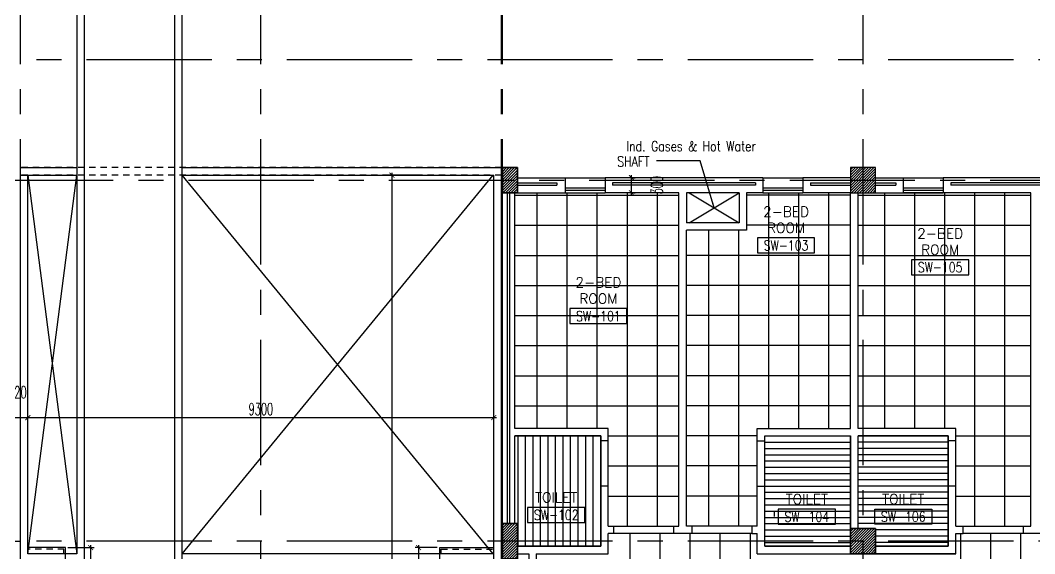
# Model space of a CAD drawing. Extents: x 276011.4 to 276105.3, y 57291.9 to 57371.4.
# Drawn here: x 276052.79 to 276073.04, y 57350.13 to 57360.77 of the extents above; entities that cross this region are included whole.
import ezdxf
from ezdxf.enums import TextEntityAlignment as Align

# ---------------------------------------------------------------- set-up
doc = ezdxf.new("R2010")
doc.units = 0
doc.header["$MEASUREMENT"] = 0
doc.header["$PDMODE"] = 34
for name, pattern in [('CENTERX2', [4, 2.5, -0.5, 0.5, -0.5]), ('DASHED', [0.75, 0.5, -0.25]), ('HIDDEN2', [0.1875, 0.125, -0.0625])]:
    doc.linetypes.add(name, pattern=pattern)
doc.layers.get('0').update_dxf_attribs({"color": 4, "linetype": 'CONTINUOUS'})
doc.layers.get('DEFPOINTS').update_dxf_attribs({"linetype": 'CONTINUOUS'})
for name, color, linetype in [('AX-DIM', 4, 'CONTINUOUS'), ('AXES', 11, 'CENTERX2'), ('CEILING', 4, 'CONTINUOUS'), ('COL', 5, 'CONTINUOUS'), ('DIM', 4, 'CONTINUOUS'), ('FIX', 3, 'CONTINUOUS'), ('HAT', 11, 'CONTINUOUS'), ('INSUL', 4, 'CONTINUOUS'), ('RM-BOX', 11, 'CONTINUOUS'), ('RM-NAME', 11, 'CONTINUOUS'), ('RM-NO', 11, 'CONTINUOUS'), ('ROOF', 7, 'CONTINUOUS'), ('SHAFT', 3, 'CONTINUOUS'), ('STR', 5, 'CONTINUOUS'), ('WALL', 2, 'CONTINUOUS'), ('WIN', 3, 'CONTINUOUS')]:
    doc.layers.add(name, color=color, linetype=linetype)
doc.styles.add('ROMANS', font='ROMANS.shx', dxfattribs={"width": 0.6})
doc.dimstyles.new('STANDARD_IN', dxfattribs={"dimtxt": 0.24, "dimasz": 0.1, "dimexe": 0.07, "dimexo": 0.05, "dimgap": 0.05, "dimtad": 1, "dimdec": 0, "dimlfac": 1000, "dimzin": 0, "dimtxsty": 'ROMANS', "dimblk": 'ARCHTICK', "dimcen": 0.05, "dimdle": 0.05, "dimclrd": 4, "dimclre": 4, "dimclrt": 2, "dimazin": 3, "dimtfac": 1, "dimtdec": 0, "dimtmove": 0, "dimatfit": 3, "dimtolj": 1, "dimtzin": 0})

# ---------------------------------------------------------------- blocks, each defined once
blk = doc.blocks.new('_ARCHTICK')
at = {"color": 0, "linetype": 'BYBLOCK', "const_width": 0.15}
blk.add_lwpolyline([(-0.5, -0.5), (0.5, 0.5)], dxfattribs=at)
blk = doc.blocks.new('*D95')
at = {"layer": 'AX-DIM', "color": 4, "ltscale": 0.3}
for p, q in [((276020.305, 57370.011), (276095.115, 57370.011)), ((276020.355, 57365.405), (276020.355, 57370.081)), ((276095.065, 57357.883), (276095.065, 57370.081))]:
    blk.add_line(p, q, dxfattribs=at)
at = {"layer": 'DEFPOINTS', "color": 0, "ltscale": 0.3}
for p in [(276095.065, 57370.011), (276020.355, 57365.355), (276095.065, 57357.833)]:
    blk.add_point(p, dxfattribs=at)
at = {"layer": 'AX-DIM', "color": 4, "ltscale": 0.3, "xscale": 0.1, "yscale": 0.1, "zscale": 0.1, "rotation": 180}
blk.add_blockref('_ARCHTICK', (276020.355, 57370.011), dxfattribs=at)
at = {"layer": 'AX-DIM', "color": 4, "ltscale": 0.3, "xscale": 0.1, "yscale": 0.1, "zscale": 0.1}
blk.add_blockref('_ARCHTICK', (276095.065, 57370.011), dxfattribs=at)
at = {"layer": 'AX-DIM', "color": 2, "ltscale": 0.3, "insert": (276057.71, 57370.181), "char_height": 0.24, "attachment_point": 5, "style": 'ROMANS'}
blk.add_mtext('\\A1;74710', dxfattribs=at)
blk = doc.blocks.new('RM1')
at = {"layer": 'RM-BOX'}
blk.add_lwpolyline([(570, -200), (-570, -200), (-570, -500), (570, -500)], close=True, dxfattribs=at)
at = {"layer": 'RM-NAME', "style": 'ROMANS'}
blk.add_attdef('ROOMNAME1', text='', height=200, dxfattribs=at).set_placement((0, 324), align=Align.MIDDLE)
blk = doc.blocks.new('*X44')
at = {"color": 0}
for p, q in [((227929, 169910), (228408, 170390)), ((227929, 169963), (228355, 170390)), ((227929, 170017), (228302, 170390)), ((227929, 170070), (228249, 170390)), ((227929, 170123), (228196, 170390)), ((227929, 170176), (228143, 170390)), ((227929, 170229), (228090, 170390)), ((227929, 170282), (228037, 170390)), ((227929, 170335), (227984, 170390)), ((227961, 169890), (228429, 170357)), ((228014, 169890), (228429, 170304)), ((228067, 169890), (228429, 170251)), ((228120, 169890), (228429, 170198)), ((228173, 169890), (228429, 170145)), ((228226, 169890), (228429, 170092)), ((228279, 169890), (228429, 170039)), ((228332, 169890), (228429, 169986)), ((228385, 169890), (228429, 169933))]:
    blk.add_line(p, q, dxfattribs=at)
blk = doc.blocks.new('COL50')
at = {"layer": 'COL'}
blk.add_lwpolyline([(-250, 250), (-250, -250), (250, -250), (250, 250)], close=True, dxfattribs=at)
blk = doc.blocks.new('*X43')
at = {"color": 0}
for p, q in [((227929, 177123), (228395, 177590)), ((227929, 177176), (228342, 177590)), ((227929, 177229), (228289, 177590)), ((227929, 177282), (228236, 177590)), ((227929, 177335), (228183, 177590)), ((227929, 177388), (228130, 177590)), ((227929, 177441), (228077, 177590)), ((227929, 177494), (228024, 177590)), ((227929, 177547), (227971, 177590)), ((227948, 177090), (228429, 177570)), ((228001, 177090), (228429, 177517)), ((228054, 177090), (228429, 177464)), ((228107, 177090), (228429, 177411)), ((228161, 177090), (228429, 177358)), ((228214, 177090), (228429, 177305)), ((228267, 177090), (228429, 177252)), ((228320, 177090), (228429, 177199)), ((228373, 177090), (228429, 177146))]:
    blk.add_line(p, q, dxfattribs=at)
blk = doc.blocks.new('C-300')
at = {"layer": 'HAT', "linetype": 'BYBLOCK', "ltscale": 0.3}
h = blk.add_hatch(dxfattribs=at)
h.set_pattern_fill('ANSI31', color=8, scale=300, style=0)
h.set_pattern_definition([(45, (-258496.182, -82361.005), (-26.5165043, 26.5165043), [])])
h.paths.add_polyline_path([(300, 500), (0, 500), (0, 250), (300, 250)])
h.paths.add_polyline_path([(300, 250), (0, 250), (0, 0), (300, 0)])
at = {"layer": 'COL'}
blk.add_lwpolyline([(0, 500), (300, 500), (300, 0), (0, 0)], close=True, dxfattribs=at)
blk = doc.blocks.new('*D206')
at = {"layer": 'DEFPOINTS', "color": 0, "linetype": 'BYBLOCK', "ltscale": 0.3}
for p in [(276064.959, 57357.633), (276064.993, 57357.633), (276064.959, 57357.333)]:
    blk.add_point(p, dxfattribs=at)
at = {"layer": 'DIM', "color": 4, "linetype": 'BYBLOCK', "ltscale": 0.3}
for p, q in [((276064.993, 57357.283), (276064.993, 57357.683)), ((276065.009, 57357.633), (276065.063, 57357.633)), ((276065.009, 57357.333), (276065.063, 57357.333))]:
    blk.add_line(p, q, dxfattribs=at)
at = {"layer": 'DIM', "color": 4, "linetype": 'BYBLOCK', "ltscale": 0.3, "xscale": 0.1, "yscale": 0.1, "zscale": 0.1}
for p, rotation in [((276064.993, 57357.633), 90), ((276064.993, 57357.333), 270)]:
    blk.add_blockref('_ARCHTICK', p, dxfattribs=dict(at, rotation=rotation))
at = {"layer": 'DIM', "color": 2, "linetype": 'BYBLOCK', "ltscale": 0.3, "insert": (276065.498, 57357.483), "char_height": 0.24, "attachment_point": 5, "rotation": 90, "style": 'ROMANS'}
blk.add_mtext('\\A1;300', dxfattribs=at)
blk = doc.blocks.new('*D199')
at = {"layer": 'DEFPOINTS', "color": 0, "linetype": 'BYBLOCK', "ltscale": 0.3}
for p in [(276052.525, 57352.847), (276052.945, 57352.847), (276052.945, 57352.847)]:
    blk.add_point(p, dxfattribs=at)
at = {"layer": 'DIM', "color": 4, "linetype": 'BYBLOCK', "ltscale": 0.3}
for p, q in [((276052.475, 57352.847), (276052.995, 57352.847)), ((276052.525, 57352.897), (276052.525, 57352.917)), ((276052.945, 57352.897), (276052.945, 57352.917))]:
    blk.add_line(p, q, dxfattribs=at)
at = {"layer": 'DIM', "color": 4, "linetype": 'BYBLOCK', "ltscale": 0.3, "xscale": 0.1, "yscale": 0.1, "zscale": 0.1, "rotation": 180}
blk.add_blockref('_ARCHTICK', (276052.525, 57352.847), dxfattribs=at)
at = {"layer": 'DIM', "color": 4, "linetype": 'BYBLOCK', "ltscale": 0.3, "xscale": 0.1, "yscale": 0.1, "zscale": 0.1}
blk.add_blockref('_ARCHTICK', (276052.945, 57352.847), dxfattribs=at)
at = {"layer": 'DIM', "color": 2, "linetype": 'BYBLOCK', "ltscale": 0.3, "insert": (276052.735, 57353.352), "char_height": 0.24, "attachment_point": 5, "style": 'ROMANS'}
blk.add_mtext('\\A1;420', dxfattribs=at)
blk = doc.blocks.new('*D198')
at = {"layer": 'DEFPOINTS', "color": 0, "linetype": 'BYBLOCK', "ltscale": 0.3}
for p in [(276062.245, 57352.847), (276052.945, 57352.573), (276062.245, 57352.573)]:
    blk.add_point(p, dxfattribs=at)
at = {"layer": 'DIM', "color": 4, "linetype": 'BYBLOCK', "ltscale": 0.3}
for p, q in [((276052.895, 57352.847), (276062.295, 57352.847)), ((276052.945, 57352.623), (276052.945, 57352.917)), ((276062.245, 57352.623), (276062.245, 57352.917))]:
    blk.add_line(p, q, dxfattribs=at)
at = {"layer": 'DIM', "color": 4, "linetype": 'BYBLOCK', "ltscale": 0.3, "xscale": 0.1, "yscale": 0.1, "zscale": 0.1, "rotation": 180}
blk.add_blockref('_ARCHTICK', (276052.945, 57352.847), dxfattribs=at)
at = {"layer": 'DIM', "color": 4, "linetype": 'BYBLOCK', "ltscale": 0.3, "xscale": 0.1, "yscale": 0.1, "zscale": 0.1}
blk.add_blockref('_ARCHTICK', (276062.245, 57352.847), dxfattribs=at)
at = {"layer": 'DIM', "color": 2, "linetype": 'BYBLOCK', "ltscale": 0.3, "insert": (276057.595, 57353.017), "char_height": 0.24, "attachment_point": 5, "style": 'ROMANS'}
blk.add_mtext('\\A1;9300', dxfattribs=at)
blk = doc.blocks.new('*D197')
at = {"layer": 'DEFPOINTS', "color": 0, "linetype": 'BYBLOCK', "ltscale": 0.3}
for p in [(276053.695, 57350.254), (276053.695, 57347.619), (276054.195, 57347.619)]:
    blk.add_point(p, dxfattribs=at)
at = {"layer": 'DIM', "color": 4, "linetype": 'BYBLOCK', "ltscale": 0.3}
for p, q in [((276053.745, 57350.254), (276054.265, 57350.254)), ((276054.195, 57350.304), (276054.195, 57347.569)), ((276053.745, 57347.619), (276054.265, 57347.619))]:
    blk.add_line(p, q, dxfattribs=at)
at = {"layer": 'DIM', "color": 4, "linetype": 'BYBLOCK', "ltscale": 0.3, "xscale": 0.1, "yscale": 0.1, "zscale": 0.1}
for p, rotation in [((276054.195, 57350.254), 90), ((276054.195, 57347.619), 270)]:
    blk.add_blockref('_ARCHTICK', p, dxfattribs=dict(at, rotation=rotation))
at = {"layer": 'DIM', "color": 2, "linetype": 'BYBLOCK', "ltscale": 0.3, "insert": (276054.025, 57348.936), "char_height": 0.24, "attachment_point": 5, "rotation": 90, "style": 'ROMANS'}
blk.add_mtext('\\A1;2635', dxfattribs=at)
blk = doc.blocks.new('*D196')
at = {"layer": 'DEFPOINTS', "color": 0, "linetype": 'BYBLOCK', "ltscale": 0.3}
for p in [(276061.165, 57350.254), (276060.744, 57347.619), (276061.165, 57347.619)]:
    blk.add_point(p, dxfattribs=at)
at = {"layer": 'DIM', "color": 4, "linetype": 'BYBLOCK', "ltscale": 0.3}
for p, q in [((276061.115, 57350.254), (276060.674, 57350.254)), ((276060.744, 57350.304), (276060.744, 57347.569)), ((276061.115, 57347.619), (276060.674, 57347.619))]:
    blk.add_line(p, q, dxfattribs=at)
at = {"layer": 'DIM', "color": 4, "linetype": 'BYBLOCK', "ltscale": 0.3, "xscale": 0.1, "yscale": 0.1, "zscale": 0.1}
for p, rotation in [((276060.744, 57350.254), 90), ((276060.744, 57347.619), 270)]:
    blk.add_blockref('_ARCHTICK', p, dxfattribs=dict(at, rotation=rotation))
at = {"layer": 'DIM', "color": 2, "linetype": 'BYBLOCK', "ltscale": 0.3, "insert": (276060.574, 57348.936), "char_height": 0.24, "attachment_point": 5, "rotation": 90, "style": 'ROMANS'}
blk.add_mtext('\\A1;2635', dxfattribs=at)
blk = doc.blocks.new('*D195')
at = {"layer": 'DEFPOINTS', "color": 0, "linetype": 'BYBLOCK', "ltscale": 0.3}
for p in [(276060.769, 57357.683), (276058.07, 57336.233), (276060.212, 57336.233)]:
    blk.add_point(p, dxfattribs=at)
at = {"layer": 'DIM', "color": 4, "linetype": 'BYBLOCK', "ltscale": 0.3}
for p, q in [((276060.719, 57357.683), (276060.142, 57357.683)), ((276060.212, 57357.733), (276060.212, 57336.183)), ((276058.12, 57336.233), (276060.282, 57336.233))]:
    blk.add_line(p, q, dxfattribs=at)
at = {"layer": 'DIM', "color": 4, "linetype": 'BYBLOCK', "ltscale": 0.3, "xscale": 0.1, "yscale": 0.1, "zscale": 0.1}
for p, rotation in [((276060.212, 57357.683), 90), ((276060.212, 57336.233), 270)]:
    blk.add_blockref('_ARCHTICK', p, dxfattribs=dict(at, rotation=rotation))
at = {"layer": 'DIM', "color": 2, "linetype": 'BYBLOCK', "ltscale": 0.3, "insert": (276060.042, 57346.958), "char_height": 0.24, "attachment_point": 5, "rotation": 90, "style": 'ROMANS'}
blk.add_mtext('\\A1;21450', dxfattribs=at)

msp = doc.modelspace()

# ---------------------------------------------------------------- hatches: boundary and pattern name
at = {"layer": 'HAT'}
h = msp.add_hatch(dxfattribs=at)
h.set_pattern_fill('ANSI31', color=256, scale=0.3, style=0)
h.set_pattern_definition([(45, (275813.859317, 57274.97192), (-0.0265165043, 0.0265165043), [])])
h.paths.add_polyline_path([(276062.7155, 57350.7329), (276062.4155, 57350.7329), (276062.4155, 57350.3829), (276062.7155, 57350.3829)])
h.paths.add_polyline_path([(276062.7155, 57350.3829), (276062.4155, 57350.3829), (276062.4155, 57350.0329), (276062.7155, 57350.0329)])

# ---------------------------------------------------------------- linework, layer by layer
at = {"layer": 'AXES'}
for p, q in [((276057.5955, 57291.8986), (276057.5955, 57370.7113)), ((276069.6155, 57291.8986), (276069.6155, 57370.7113)), ((276052.7955, 57291.8986), (276052.7955, 57370.3613)), ((276062.3955, 57291.8986), (276062.3955, 57370.3613)), ((276062.4155, 57291.8986), (276062.4155, 57370.3613)), ((276104.6155, 57359.9829), (276052.5255, 57359.9829)), ((276032.1505, 57357.5829), (276104.6155, 57357.5829)), ((276036.5755, 57350.3829), (276052.7955, 57350.3829)), ((276104.6155, 57350.3829), (276052.5255, 57350.3829))]:
    msp.add_line(p, q, dxfattribs=at)
at = {"layer": 'CEILING', "linetype": 'BYBLOCK', "ltscale": 0.3}
for p, q in [((276062.6655, 57357.2829), (276065.9405, 57357.2829)), ((276063.103, 57357.3329), (276063.103, 57352.6329)), ((276063.703, 57357.3329), (276063.703, 57352.6329)), ((276064.303, 57357.3329), (276064.303, 57352.6329)), ((276064.903, 57357.3329), (276064.903, 57350.6829)), ((276065.503, 57357.3329), (276065.503, 57350.6829)), ((276069.3655, 57357.2829), (276067.2905, 57357.2829)), ((276067.728, 57357.3329), (276067.728, 57352.6329)), ((276068.328, 57357.3329), (276068.328, 57352.6329)), ((276068.928, 57357.3329), (276068.928, 57352.6329)), ((276069.5155, 57357.2829), (276072.9655, 57357.2829)), ((276070.0405, 57357.3329), (276070.0405, 57352.6329)), ((276070.6405, 57357.3329), (276070.6405, 57352.6329)), ((276071.2405, 57357.3329), (276071.2405, 57352.6329)), ((276071.8405, 57357.3329), (276071.8405, 57350.6829)), ((276072.4405, 57357.3329), (276072.4405, 57350.6829)), ((276062.6655, 57356.6829), (276065.9405, 57356.6829)), ((276069.3655, 57356.6829), (276067.2905, 57356.6829)), ((276069.5155, 57356.6829), (276072.9655, 57356.6829)), ((276066.528, 57356.5829), (276066.528, 57350.6829)), ((276067.128, 57356.5829), (276067.128, 57350.6829)), ((276062.6655, 57356.0829), (276065.9405, 57356.0829)), ((276069.3655, 57356.0829), (276066.0905, 57356.0829)), ((276069.5155, 57356.0829), (276072.9655, 57356.0829)), ((276062.6655, 57355.4829), (276065.9405, 57355.4829)), ((276069.3655, 57355.4829), (276066.0905, 57355.4829)), ((276069.5155, 57355.4829), (276072.9655, 57355.4829)), ((276062.6655, 57354.8829), (276065.9405, 57354.8829)), ((276069.3655, 57354.8829), (276066.0905, 57354.8829)), ((276069.5155, 57354.8829), (276072.9655, 57354.8829)), ((276062.6655, 57354.2829), (276065.9405, 57354.2829)), ((276069.3655, 57354.2829), (276066.0905, 57354.2829)), ((276069.5155, 57354.2829), (276072.9655, 57354.2829)), ((276062.6655, 57353.6829), (276065.9405, 57353.6829)), ((276069.3655, 57353.6829), (276066.0905, 57353.6829)), ((276069.5155, 57353.6829), (276072.9655, 57353.6829)), ((276062.6655, 57353.0829), (276065.9405, 57353.0829)), ((276069.3655, 57353.0829), (276066.0905, 57353.0829)), ((276069.5155, 57353.0829), (276072.9655, 57353.0829)), ((276062.728, 57350.2829), (276062.728, 57352.4829)), ((276062.878, 57350.2829), (276062.878, 57352.4829)), ((276063.028, 57350.2829), (276063.028, 57352.4829)), ((276063.178, 57350.2829), (276063.178, 57352.4829)), ((276063.328, 57350.2829), (276063.328, 57352.4829)), ((276063.478, 57350.2829), (276063.478, 57352.4829)), ((276063.628, 57350.2829), (276063.628, 57352.4829)), ((276063.778, 57350.2829), (276063.778, 57352.4829)), ((276063.928, 57350.2829), (276063.928, 57352.4829)), ((276064.078, 57350.2829), (276064.078, 57352.4829)), ((276064.228, 57350.2829), (276064.228, 57352.4829)), ((276064.528, 57352.4829), (276065.9405, 57352.4829)), ((276067.503, 57352.4829), (276066.0905, 57352.4829)), ((276067.653, 57352.3579), (276069.3655, 57352.3579)), ((276071.3155, 57352.3579), (276069.5155, 57352.3579)), ((276071.4655, 57352.4829), (276072.9655, 57352.4829)), ((276067.653, 57352.2329), (276069.3655, 57352.2329)), ((276071.3155, 57352.2329), (276069.5155, 57352.2329)), ((276067.653, 57352.1079), (276069.3655, 57352.1079)), ((276067.653, 57351.9829), (276069.3655, 57351.9829)), ((276071.3155, 57352.1079), (276069.5155, 57352.1079)), ((276071.3155, 57351.9829), (276069.5155, 57351.9829)), ((276064.528, 57351.8829), (276065.9405, 57351.8829)), ((276067.503, 57351.8829), (276066.0905, 57351.8829)), ((276067.653, 57351.8579), (276069.3655, 57351.8579)), ((276071.3155, 57351.8579), (276069.5155, 57351.8579)), ((276071.4655, 57351.8829), (276072.9655, 57351.8829)), ((276067.653, 57351.7329), (276069.3655, 57351.7329)), ((276067.653, 57351.6079), (276069.3655, 57351.6079)), ((276071.3155, 57351.7329), (276069.5155, 57351.7329)), ((276071.3155, 57351.6079), (276069.5155, 57351.6079)), ((276067.653, 57351.4829), (276069.3655, 57351.4829)), ((276067.653, 57351.3579), (276069.3655, 57351.3579)), ((276071.3155, 57351.4829), (276069.5155, 57351.4829)), ((276071.3155, 57351.3579), (276069.5155, 57351.3579)), ((276064.528, 57351.2829), (276065.9405, 57351.2829)), ((276067.503, 57351.2829), (276066.0905, 57351.2829)), ((276067.653, 57351.2329), (276069.3655, 57351.2329)), ((276071.3155, 57351.2329), (276069.5155, 57351.2329)), ((276071.4655, 57351.2829), (276072.9655, 57351.2829)), ((276067.653, 57351.1079), (276069.3655, 57351.1079)), ((276067.653, 57350.9829), (276069.3655, 57350.9829)), ((276071.3155, 57351.1079), (276069.5155, 57351.1079)), ((276071.3155, 57350.9829), (276069.5155, 57350.9829)), ((276067.653, 57350.8579), (276069.3655, 57350.8579)), ((276067.653, 57350.7329), (276069.3655, 57350.7329)), ((276071.3155, 57350.8579), (276069.5155, 57350.8579)), ((276071.3155, 57350.7329), (276069.5155, 57350.7329)), ((276064.9655, 57347.7329), (276064.9655, 57350.5329)), ((276065.5655, 57347.7329), (276065.5655, 57350.5329)), ((276066.1655, 57347.7329), (276066.1655, 57350.5329)), ((276066.7655, 57347.7329), (276066.7655, 57350.5329)), ((276067.3655, 57347.7329), (276067.3655, 57350.5329)), ((276067.653, 57350.6079), (276069.3655, 57350.6079)), ((276071.3155, 57350.6079), (276069.8655, 57350.6079)), ((276071.5655, 57333.5929), (276071.5655, 57350.5329)), ((276072.1655, 57333.5929), (276072.1655, 57350.5329)), ((276072.7655, 57347.0329), (276072.7655, 57350.5329)), ((276067.653, 57350.4829), (276069.3655, 57350.4829)), ((276067.653, 57350.3579), (276069.3655, 57350.3579)), ((276071.3155, 57350.4829), (276069.8655, 57350.4829)), ((276071.3155, 57350.3579), (276069.8655, 57350.3579))]:
    msp.add_line(p, q, dxfattribs=at)
for points in [[(276062.6655, 57352.4829), (276064.378, 57352.4829), (276064.378, 57350.2829), (276062.7155, 57350.2829), (276062.7155, 57350.7329), (276062.6655, 57350.7329)], [(276067.653, 57352.4829), (276069.3655, 57352.4829), (276069.3655, 57350.2829), (276067.653, 57350.2829)], [(276069.5155, 57352.4829), (276071.3155, 57352.4829), (276071.3155, 57350.2829), (276069.8655, 57350.2829), (276069.8655, 57350.6329), (276069.5155, 57350.6329)]]:
    msp.add_lwpolyline(points, close=True, dxfattribs=at)
at = {"layer": 'COL', "linetype": 'HIDDEN2'}
msp.add_line((276062.3955, 57357.8329), (276062.3955, 57357.6829), dxfattribs=at)
at = {"layer": 'COL'}
for points in [[(276069.8655, 57357.3329), (276069.8655, 57357.8329), (276069.3655, 57357.8329), (276069.3655, 57357.3329)], [(276062.7155, 57350.7329), (276062.7155, 57350.0329), (276062.4155, 57350.0329), (276062.4155, 57350.7329)]]:
    msp.add_lwpolyline(points, close=True, dxfattribs=at)
at = {"layer": 'FIX', "color": 32, "linetype": 'DASHED', "ltscale": 0.05}
msp.add_line((276067.848, 57350.8754), (276067.848, 57350.9754), dxfattribs=at)
at = {"layer": 'INSUL'}
for p, q in [((276062.7155, 57357.5329), (276063.5013, 57357.5329)), ((276062.7155, 57357.4829), (276063.5013, 57357.4829)), ((276063.5013, 57357.5329), (276063.5013, 57357.4829)), ((276067.4655, 57357.5329), (276064.6155, 57357.5329)), ((276064.6155, 57357.5329), (276064.6155, 57357.4829)), ((276067.4655, 57357.4829), (276064.6155, 57357.4829)), ((276067.4655, 57357.5329), (276067.4655, 57357.4829)), ((276068.5655, 57357.5329), (276069.3655, 57357.5329)), ((276068.5655, 57357.5329), (276068.5655, 57357.4829)), ((276068.5655, 57357.4829), (276069.3655, 57357.4829)), ((276069.8655, 57357.5329), (276070.2655, 57357.5329)), ((276069.8655, 57357.4829), (276070.2655, 57357.4829)), ((276070.2655, 57357.5329), (276070.2655, 57357.4829)), ((276075.0655, 57357.5329), (276071.3655, 57357.5329)), ((276071.3655, 57357.5329), (276071.3655, 57357.4829)), ((276075.0655, 57357.4829), (276071.3655, 57357.4829)), ((276062.5155, 57350.7329), (276062.5155, 57357.3329)), ((276062.5655, 57350.7329), (276062.5655, 57357.3329)), ((276062.7155, 57350.1329), (276062.9405, 57350.1329)), ((276062.9405, 57350.1329), (276062.9405, 57349.9329))]:
    msp.add_line(p, q, dxfattribs=at)
at = {"layer": 'ROOF'}
for p, q in [((276053.9205, 57364.7079), (276053.9205, 57350.1329)), ((276054.0705, 57364.7079), (276054.0705, 57350.0329)), ((276055.8705, 57364.7079), (276055.8705, 57350.0329)), ((276056.0205, 57364.7079), (276056.0205, 57350.0329)), ((276052.7955, 57357.8329), (276053.9205, 57357.8329)), ((276056.0205, 57357.8329), (276062.3755, 57357.8329)), ((276052.7946, 57357.6829), (276053.9205, 57357.6829)), ((276052.9455, 57350.1329), (276052.9455, 57357.6829)), ((276056.0205, 57357.6829), (276062.2455, 57357.6829)), ((276062.2455, 57350.0329), (276062.2455, 57357.6829)), ((276062.3955, 57350.0329), (276062.3955, 57357.6329)), ((276052.7955, 57350.0329), (276052.7955, 57357.4829)), ((276053.9205, 57350.1329), (276052.9455, 57350.1329)), ((276062.2255, 57350.1329), (276056.0205, 57350.1329))]:
    msp.add_line(p, q, dxfattribs=at)
at = {"layer": 'SHAFT'}
for p, q in [((276052.9455, 57357.6829), (276053.9205, 57350.1329)), ((276052.9455, 57350.1329), (276053.9205, 57357.6829)), ((276062.2255, 57357.6829), (276056.0205, 57350.1329)), ((276056.0205, 57357.6829), (276062.2255, 57350.1329))]:
    msp.add_line(p, q, dxfattribs=at)
at = {"layer": 'SHAFT', "color": 6, "linetype": 'BYBLOCK', "ltscale": 0.3}
msp.add_line((276069.2259, 57357.5829), (276069.9987, 57357.5829), dxfattribs=at)
at = {"layer": 'SHAFT', "color": 251, "linetype": 'BYBLOCK'}
for p, q in [((276066.1405, 57357.3329), (276067.1405, 57356.7329)), ((276066.1405, 57356.7329), (276067.1405, 57357.3329))]:
    msp.add_line(p, q, dxfattribs=at)
at = {"layer": 'STR', "linetype": 'HIDDEN2'}
for p, q in [((276062.3955, 57357.8329), (276052.7955, 57357.8329)), ((276062.3955, 57357.6829), (276052.7955, 57357.6829))]:
    msp.add_line(p, q, dxfattribs=at)
at = {"layer": 'STR'}
for points in [[(276052.9441, 57347.6188), (276053.6955, 57347.6188), (276053.6955, 57350.2538), (276052.9441, 57350.2538)], [(276062.2441, 57347.6188), (276061.1655, 57347.6188), (276061.1655, 57350.2538), (276062.2441, 57350.2538)]]:
    msp.add_lwpolyline(points, dxfattribs=at)
at = {"layer": 'STR', "linetype": 'HIDDEN2'}
for points in [[(276052.9441, 57347.6488), (276053.6655, 57347.6488), (276053.6655, 57350.2238), (276052.9441, 57350.2238)], [(276062.2441, 57347.6488), (276061.1955, 57347.6488), (276061.1955, 57350.2238), (276062.2441, 57350.2238)]]:
    msp.add_lwpolyline(points, dxfattribs=at)
at = {"layer": 'WALL'}
for p, q in [((276062.7155, 57357.6329), (276063.6655, 57357.6329)), ((276063.6655, 57357.6329), (276063.6655, 57357.3329)), ((276067.6155, 57357.6329), (276064.4655, 57357.6329)), ((276064.4655, 57357.6329), (276064.4655, 57357.3329)), ((276067.6155, 57357.6329), (276067.6155, 57357.3329)), ((276068.4155, 57357.6329), (276068.4155, 57357.3329)), ((276069.3655, 57357.6329), (276068.4155, 57357.6329)), ((276069.8655, 57357.6329), (276070.4155, 57357.6329)), ((276070.4155, 57357.6329), (276070.4155, 57357.3329)), ((276075.2155, 57357.6329), (276071.2155, 57357.6329)), ((276071.2155, 57357.6329), (276071.2155, 57357.3329)), ((276062.4155, 57350.7329), (276062.4155, 57357.3329)), ((276062.6655, 57352.6329), (276062.6655, 57357.3329)), ((276062.7155, 57357.3329), (276063.6655, 57357.3329)), ((276065.9405, 57357.3329), (276064.4655, 57357.3329)), ((276065.9405, 57350.6829), (276065.9405, 57357.3329)), ((276067.1405, 57357.3329), (276066.0905, 57357.3329)), ((276066.0905, 57357.3329), (276066.0905, 57356.7329)), ((276067.1405, 57357.3329), (276067.1405, 57356.7329)), ((276067.6155, 57357.3329), (276067.2905, 57357.3329)), ((276067.2905, 57357.3329), (276067.2905, 57356.5829)), ((276069.3655, 57357.3329), (276068.4155, 57357.3329)), ((276069.3655, 57352.6329), (276069.3655, 57357.3329)), ((276069.5155, 57352.6329), (276069.5155, 57357.3329)), ((276069.8655, 57357.3329), (276070.4155, 57357.3329)), ((276072.9655, 57357.3329), (276070.4155, 57357.3329)), ((276072.9655, 57350.6829), (276072.9655, 57357.3329)), ((276067.1405, 57356.7329), (276066.0905, 57356.7329)), ((276066.0905, 57350.6829), (276066.0905, 57356.5829)), ((276067.2905, 57356.5829), (276066.0905, 57356.5829)), ((276064.528, 57352.6329), (276062.6655, 57352.6329)), ((276064.528, 57352.3829), (276064.528, 57352.6329)), ((276067.503, 57352.6329), (276069.3655, 57352.6329)), ((276067.503, 57352.3829), (276067.503, 57352.6329)), ((276071.4655, 57352.6329), (276069.5155, 57352.6329)), ((276071.4655, 57352.3829), (276071.4655, 57352.6329)), ((276064.378, 57352.4829), (276062.6655, 57352.4829)), ((276062.6655, 57350.7329), (276062.6655, 57352.4829)), ((276064.378, 57352.3829), (276064.378, 57352.4829)), ((276064.378, 57350.2829), (276064.378, 57352.3829)), ((276064.528, 57352.3829), (276064.378, 57352.3829)), ((276064.528, 57350.6829), (276064.528, 57352.3829)), ((276067.503, 57352.3829), (276067.653, 57352.3829)), ((276067.503, 57350.6829), (276067.503, 57352.3829)), ((276067.653, 57352.4829), (276069.3655, 57352.4829)), ((276067.653, 57352.3829), (276067.653, 57352.4829)), ((276067.653, 57350.2829), (276067.653, 57352.3829)), ((276069.3655, 57350.6329), (276069.3655, 57352.4829)), ((276069.5155, 57350.6329), (276069.5155, 57352.4829)), ((276071.3155, 57352.4829), (276069.5155, 57352.4829)), ((276071.3155, 57352.3829), (276071.3155, 57352.4829)), ((276071.3155, 57350.2829), (276071.3155, 57352.3829)), ((276071.4655, 57352.3829), (276071.3155, 57352.3829)), ((276071.4655, 57350.6829), (276071.4655, 57352.3829)), ((276062.4155, 57350.7329), (276062.4155, 57351.6042)), ((276064.528, 57351.4829), (276064.378, 57351.4829)), ((276067.503, 57351.4829), (276067.653, 57351.4829)), ((276071.4655, 57351.4829), (276071.3155, 57351.4829)), ((276064.528, 57350.1329), (276064.528, 57350.5329)), ((276064.6342, 57350.5329), (276064.528, 57350.5329)), ((276067.3967, 57350.5329), (276067.503, 57350.5329)), ((276067.503, 57350.1329), (276067.503, 57350.5329)), ((276071.4655, 57350.1329), (276071.4655, 57350.5329)), ((276062.4155, 57350.1329), (276062.4155, 57350.0329)), ((276062.7155, 57350.2829), (276064.378, 57350.2829)), ((276063.0905, 57350.1329), (276063.0905, 57349.7829))]:
    msp.add_line(p, q, dxfattribs=at)
at = {"layer": 'WALL', "linetype": 'BYBLOCK'}
for p, q in [((276064.528, 57350.6829), (276064.6342, 57350.6829)), ((276064.6342, 57350.6829), (276064.6342, 57350.5329)), ((276064.6342, 57350.6829), (276065.9405, 57350.6829)), ((276067.3967, 57350.5329), (276064.6342, 57350.5329)), ((276065.8342, 57350.6829), (276065.8342, 57350.5329)), ((276067.3967, 57350.6829), (276066.0905, 57350.6829)), ((276066.1967, 57350.6829), (276066.1967, 57350.5329)), ((276067.503, 57350.6829), (276067.3967, 57350.6829)), ((276067.3967, 57350.6829), (276067.3967, 57350.5329)), ((276071.4655, 57350.6829), (276071.6155, 57350.6829)), ((276071.4655, 57350.5329), (276071.6155, 57350.5329)), ((276071.6155, 57350.6829), (276072.9655, 57350.6829)), ((276073.2655, 57350.5329), (276071.6155, 57350.5329)), ((276063.0905, 57350.1329), (276064.528, 57350.1329)), ((276067.503, 57350.1329), (276069.3655, 57350.1329)), ((276067.653, 57350.2829), (276069.3655, 57350.2829)), ((276069.8655, 57350.2829), (276071.3155, 57350.2829)), ((276071.3155, 57350.2829), (276069.8655, 57350.2829)), ((276069.8655, 57350.1329), (276071.4655, 57350.1329)), ((276071.4655, 57350.1329), (276069.8655, 57350.1329))]:
    msp.add_line(p, q, dxfattribs=at)
at = {"layer": 'WALL', "color": 2, "linetype": 'BYBLOCK'}
for p, q in [((276071.6155, 57350.5329), (276071.6155, 57350.6829)), ((276072.8155, 57350.5329), (276072.8155, 57350.6829))]:
    msp.add_line(p, q, dxfattribs=at)
at = {"layer": 'WALL', "linetype": 'BYBLOCK', "ltscale": 0.3}
for points in [[(276062.7155, 57357.8329), (276062.4155, 57357.8329), (276062.4155, 57357.3329), (276062.7155, 57357.3329)], [(276069.8655, 57357.8329), (276069.3655, 57357.8329), (276069.3655, 57357.3329), (276069.8655, 57357.3329)], [(276062.7155, 57350.7329), (276062.4155, 57350.7329), (276062.4155, 57350.0329), (276062.7155, 57350.0329)], [(276069.8655, 57350.6329), (276069.3655, 57350.6329), (276069.3655, 57350.1329), (276069.8655, 57350.1329)]]:
    msp.add_lwpolyline(points, close=True, dxfattribs=at)
at = {"layer": 'WIN'}
for p, q in [((276063.6655, 57357.6329), (276064.4655, 57357.6329)), ((276067.6155, 57357.6329), (276068.4155, 57357.6329)), ((276070.4155, 57357.6329), (276071.2155, 57357.6329)), ((276063.6655, 57357.4329), (276064.4655, 57357.4329)), ((276067.6155, 57357.4329), (276068.4155, 57357.4329)), ((276070.4155, 57357.4329), (276071.2155, 57357.4329)), ((276063.6655, 57357.3829), (276064.4655, 57357.3829)), ((276063.6655, 57357.3329), (276064.4655, 57357.3329)), ((276067.6155, 57357.3829), (276068.4155, 57357.3829)), ((276067.6155, 57357.3329), (276068.4155, 57357.3329)), ((276070.4155, 57357.3829), (276071.2155, 57357.3829)), ((276070.4155, 57357.3329), (276071.2155, 57357.3329))]:
    msp.add_line(p, q, dxfattribs=at)

# ---------------------------------------------------------------- block references
at = {"layer": 'COL', "color": 6, "linetype": 'BYBLOCK', "ltscale": 0.3, "xscale": 0.001, "yscale": 0.001, "zscale": 0.001}
msp.add_blockref('C-300', (276062.4155, 57357.3329), dxfattribs=at)
at = {"layer": 'COL', "xscale": -0.001, "yscale": 0.001, "zscale": 0.001}
msp.add_blockref('COL50', (276069.6155, 57350.3829), dxfattribs=at)
at = {"layer": 'HAT', "xscale": 0.001, "yscale": 0.001, "zscale": 0.001}
for name in ['*X43', '*X44']:
    msp.add_blockref(name, (275841.4369, 57180.2432), dxfattribs=at)
at = {"layer": 'RM-NAME'}
ref = msp.add_blockref('RM1', (276068.0781, 57356.6314), dxfattribs=dict(at, xscale=0.001, yscale=0.001, zscale=0.001))
ref.add_attrib('ROOMNO', 'SW-103', dxfattribs={"layer": 'RM-NO', "height": 0.2, "style": 'ROMANS', "width": 0.8}).set_placement((276068.0781, 57356.2814), align=Align.MIDDLE)
ref.add_attrib('ROOMNAME2', 'ROOM', dxfattribs={"height": 0.2, "style": 'ROMANS'}).set_placement((276068.0781, 57356.6314), align=Align.MIDDLE)
ref.add_attrib('ROOMNAME1', '2-BED', dxfattribs={"height": 0.2, "style": 'ROMANS'}).set_placement((276068.0781, 57356.9552), align=Align.MIDDLE)
ref = msp.add_blockref('RM1', (276071.1533, 57356.1959), dxfattribs=dict(at, xscale=0.001, yscale=0.001, zscale=0.001))
ref.add_attrib('ROOMNO', 'SW-105', dxfattribs={"layer": 'RM-NO', "height": 0.2, "style": 'ROMANS', "width": 0.8}).set_placement((276071.1533, 57355.8459), align=Align.MIDDLE)
ref.add_attrib('ROOMNAME2', 'ROOM', dxfattribs={"height": 0.2, "style": 'ROMANS'}).set_placement((276071.1533, 57356.1959), align=Align.MIDDLE)
ref.add_attrib('ROOMNAME1', '2-BED', dxfattribs={"height": 0.2, "style": 'ROMANS'}).set_placement((276071.1533, 57356.5197), align=Align.MIDDLE)
ref = msp.add_blockref('RM1', (276064.332, 57355.2212), dxfattribs=dict(at, xscale=0.001, yscale=0.001, zscale=0.001))
ref.add_attrib('ROOMNO', 'SW-101', dxfattribs={"layer": 'RM-NO', "height": 0.2, "style": 'ROMANS', "width": 0.8}).set_placement((276064.332, 57354.8712), align=Align.MIDDLE)
ref.add_attrib('ROOMNAME2', 'ROOM', dxfattribs={"height": 0.2, "style": 'ROMANS'}).set_placement((276064.332, 57355.2212), align=Align.MIDDLE)
ref.add_attrib('ROOMNAME1', '2-BED', dxfattribs={"height": 0.2, "style": 'ROMANS'}).set_placement((276064.332, 57355.545), align=Align.MIDDLE)
ref = msp.add_blockref('RM1', (276063.4901, 57351.2558), dxfattribs=dict(at, xscale=0.001, yscale=0.001, zscale=0.001))
ref.add_attrib('ROOMNO', 'SW-102', dxfattribs={"layer": 'RM-NO', "height": 0.2, "style": 'ROMANS', "width": 0.8}).set_placement((276063.4901, 57350.9058), align=Align.MIDDLE)
ref.add_attrib('ROOMNAME2', 'TOILET', dxfattribs={"height": 0.2, "style": 'ROMANS'}).set_placement((276063.4901, 57351.2558), align=Align.MIDDLE)
ref = msp.add_blockref('RM1', (276068.4923, 57351.22), dxfattribs=dict(at, xscale=0.001, yscale=0.001, zscale=0.001))
ref.add_attrib('ROOMNO', 'SW-104', dxfattribs={"layer": 'RM-NO', "height": 0.2, "style": 'ROMANS', "width": 0.8}).set_placement((276068.4923, 57350.87), align=Align.MIDDLE)
ref.add_attrib('ROOMNAME2', 'TOILET', dxfattribs={"height": 0.2, "style": 'ROMANS'}).set_placement((276068.4923, 57351.22), align=Align.MIDDLE)
ref = msp.add_blockref('RM1', (276070.417, 57351.2222), dxfattribs=dict(at, xscale=-0.001, yscale=0.001, zscale=0.001))
ref.add_attrib('ROOMNO', 'SW-106', dxfattribs={"layer": 'RM-NO', "height": 0.2, "style": 'ROMANS', "width": 0.8}).set_placement((276070.417, 57350.8722), align=Align.MIDDLE)
ref.add_attrib('ROOMNAME2', 'TOILET', dxfattribs={"height": 0.2, "style": 'ROMANS'}).set_placement((276070.417, 57351.2222), align=Align.MIDDLE)

# ---------------------------------------------------------------- texts
at = {"layer": 'SHAFT', "color": 4, "style": 'ROMANS', "width": 0.8}
for s, p in [('Ind. Gases & Hot Water', (276066.1817, 57358.262)), ('SHAFT', (276065.03, 57357.9557))]:
    msp.add_text(s, height=0.2, dxfattribs=at).set_placement(p, align=Align.MIDDLE)

# ---------------------------------------------------------------- dimensions: what is measured, and where the dimension line sits
at = {"layer": 'AX-DIM'}
dim = msp.add_linear_dim(base=(276095.0655, 57370.0113), p1=(276020.3555, 57365.3553), p2=(276095.0655, 57357.8329), dimstyle='STANDARD_IN', dxfattribs=at)
dim.commit()
dim.dimension.update_dxf_attribs({"geometry": '*D95', "text_midpoint": (276057.7105, 57370.1813)})
at = {"layer": 'DIM', "linetype": 'BYBLOCK', "ltscale": 0.3}
for base, p1, p2, picture, middle in [((276060.2118, 57336.2329), (276060.7691, 57357.6829), (276058.0705, 57336.2329), '*D195', (276060.0418, 57346.9579)), ((276064.9926, 57357.6329), (276064.9594, 57357.3329), (276064.9594, 57357.6329), '*D206', (276065.4976, 57357.4829)), ((276054.1955, 57347.6188), (276053.6955, 57350.2538), (276053.6955, 57347.6188), '*D197', (276054.0255, 57348.9363)), ((276060.744, 57347.6188), (276061.1655, 57350.2538), (276061.1655, 57347.6188), '*D196', (276060.574, 57348.9363))]:
    dim = msp.add_linear_dim(base=base, p1=p1, p2=p2, angle=90, dimstyle='STANDARD_IN', dxfattribs=at)
    dim.commit()
    dim.dimension.update_dxf_attribs({"geometry": picture, "text_midpoint": middle})
for base, p1, p2, picture, middle in [((276052.9455, 57352.8467), (276052.5255, 57352.8467), (276052.9455, 57352.8467), '*D199', (276052.7355, 57353.3517)), ((276062.2455, 57352.8467), (276052.9455, 57352.5726), (276062.2455, 57352.5726), '*D198', (276057.5955, 57353.0167))]:
    dim = msp.add_linear_dim(base=base, p1=p1, p2=p2, dimstyle='STANDARD_IN', dxfattribs=at)
    dim.commit()
    dim.dimension.update_dxf_attribs({"geometry": picture, "text_midpoint": middle})

# ---------------------------------------------------------------- leaders
at = {"layer": 'SHAFT', "color": 6, "linetype": 'BYBLOCK', "ltscale": 0.3}
msp.add_leader([(276066.6405, 57357.0329), (276066.3619, 57357.9697), (276065.4947, 57357.9697)], dimstyle='STANDARD_IN', dxfattribs=at)

doc.saveas('drawing.dxf')
